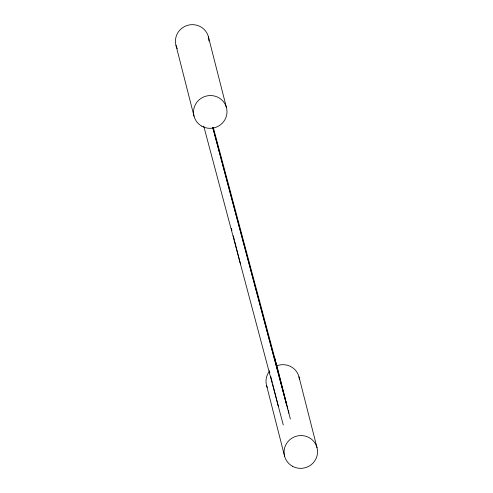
<?xml version="1.0" encoding="UTF-8"?>
<svg xmlns="http://www.w3.org/2000/svg" width="493" height="493" viewBox="0 0 493 493"><rect width="100%" height="100%" fill="white"/><g stroke="black" fill="none" stroke-linecap="round" stroke-linejoin="round"><path stroke-width="0.74" d="M213.352 127.662L278.034 370.342L287.82 408.74M212.828 127.662L286.47 404.155L274.724 358.072M212.693 127.311L290.395 419.05M203.726 126.085L283.284 424.923M298.955 376.751L317.024 447.65M208.391 36.735L226.46 107.634M288.195 410.219L288.953 413.171M269.27 370.631L269.844 372.862M270.786 376.578L272.302 382.525M272.684 384.01L278.366 406.306M231.359 228.296L231.932 230.527M233.257 235.728L234.391 240.19M234.773 241.675L240.455 263.971M266.54 385.366L284.609 456.265M175.976 45.35L194.045 116.249M177.27 48.671A16.768 16.368 -14.3 0 1 188.32 25.137A16.768 16.368 -14.3 0 1 208.927 40.974M267.231 387.393A16.768 16.368 -14.3 0 1 269.098 371.716M276.456 365.942A16.768 16.368 -14.3 0 1 299.442 379.567M201.773 126.171A16.768 16.368 -14.3 0 0 226.996 111.874A16.768 16.368 -14.3 0 0 201.988 97.78A16.768 16.368 -14.3 0 0 201.773 126.171M292.337 466.187A16.768 16.368 -14.3 0 0 317.566 451.89A16.768 16.368 -14.3 0 0 292.559 437.796A16.768 16.368 -14.3 0 0 292.337 466.187"/></g></svg>
